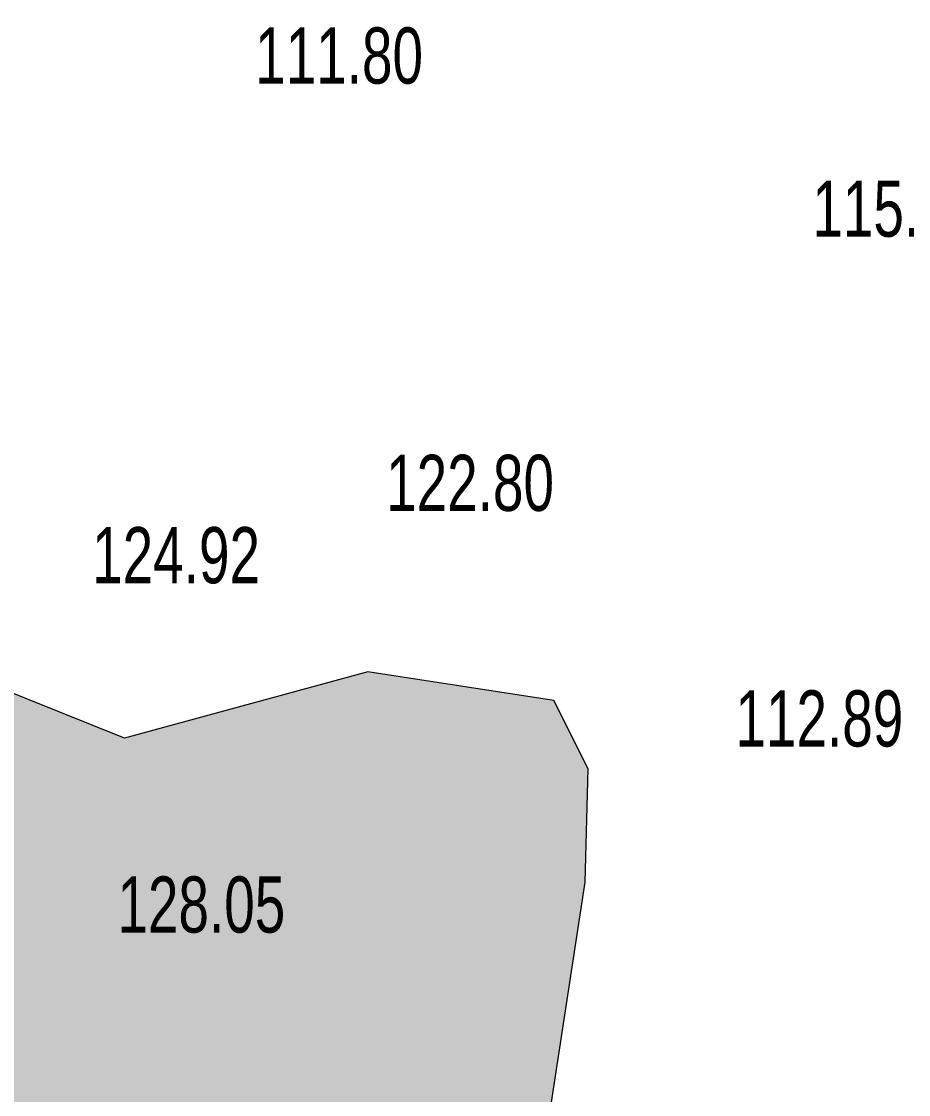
# Model space of a CAD drawing. Header units: metres. Extents: x 431006 to 434411, y 2469261 to 2473208.
# Drawn here: x 431866.4 to 431929.6, y 2472727.6 to 2472804.1 of the extents above; entities that cross this region are included whole.
import ezdxf

# ---------------------------------------------------------------- set-up
doc = ezdxf.new("R2010")
doc.units = ezdxf.units.M
doc.header["$MEASUREMENT"] = 0
for name, color, linetype, lineweight in [('CAO DO', 8, 'Continuous', 18), ('ranh gioi thuc vat-ks', 8, 'RAO_T_VAT', 18), ('thuc vat-ks', 8, 'Continuous', 18)]:
    doc.layers.add(name, color=color, linetype=linetype, lineweight=lineweight)
doc.styles.get("Standard").update_dxf_attribs({"font": 'arial.ttf'})
doc.linetypes.add('RAO_T_VAT', pattern='A,0,[133,ltypeshp.shx,S=0.34,R=0,X=-0.17,Y=0],-2,[133,ltypeshp.shx,S=0.08,R=0,X=0,Y=0],-1.5,[133,ltypeshp.shx,S=0.08,R=0,X=0,Y=0],-1.5,[133,ltypeshp.shx,S=0.08,R=0,X=0,Y=0],-2', length=7)

msp = doc.modelspace()

# ---------------------------------------------------------------- hatches: boundary and pattern name
at = {"layer": 'thuc vat-ks'}
h = msp.add_hatch(dxfattribs=at)
h.set_pattern_fill('217B', color=9, scale=20, style=0, pattern_type=2)
h.set_pattern_definition([(0, (14.8, 7.6), (0, 20), [0, -20]), (0, (14.76, 7.848), (0, 20), [0, -20]), (0, (14.648, 8.07), (0, 20), [0, -20]), (0, (14.47, 8.248), (0, 20), [0, -20]), (0, (14.248, 8.36), (0, 20), [0, -20]), (0, (14, 8.4), (0, 20), [0, -20]), (0, (13.752, 8.36), (0, 20), [0, -20]), (0, (13.53, 8.248), (0, 20), [0, -20]), (0, (13.352, 8.07), (0, 20), [0, -20]), (0, (13.24, 7.848), (0, 20), [0, -20]), (0, (13.2, 7.6), (0, 20), [0, -20]), (0, (13.24, 7.352), (0, 20), [0, -20]), (0, (13.352, 7.13), (0, 20), [0, -20]), (0, (13.53, 6.952), (0, 20), [0, -20]), (0, (13.752, 6.84), (0, 20), [0, -20]), (0, (14, 6.8), (0, 20), [0, -20]), (0, (14.248, 6.84), (0, 20), [0, -20]), (0, (14.47, 6.952), (0, 20), [0, -20]), (0, (14.648, 7.13), (0, 20), [0, -20]), (0, (14.76, 7.352), (0, 20), [0, -20]), (0, (6.76, 15.352), (0, 20), [0, -20]), (0, (6.648, 15.13), (0, 20), [0, -20]), (0, (6.47, 14.952), (0, 20), [0, -20]), (0, (6.248, 14.84), (0, 20), [0, -20]), (0, (6, 14.8), (0, 20), [0, -20]), (0, (5.752, 14.84), (0, 20), [0, -20]), (0, (5.53, 14.952), (0, 20), [0, -20]), (0, (5.352, 15.13), (0, 20), [0, -20]), (0, (5.24, 15.352), (0, 20), [0, -20]), (0, (5.2, 15.6), (0, 20), [0, -20]), (0, (5.24, 15.848), (0, 20), [0, -20]), (0, (5.352, 16.07), (0, 20), [0, -20]), (0, (5.53, 16.248), (0, 20), [0, -20]), (0, (5.752, 16.36), (0, 20), [0, -20]), (0, (6, 16.4), (0, 20), [0, -20]), (0, (6.248, 16.36), (0, 20), [0, -20]), (0, (6.47, 16.248), (0, 20), [0, -20]), (0, (6.648, 16.07), (0, 20), [0, -20]), (0, (6.76, 15.848), (0, 20), [0, -20]), (0, (6.8, 15.6), (0, 20), [0, -20]), (0, (14, 4), (0, 20), [1.086, -18.914]), (0, (6, 12), (0, 20), [1.086, -18.914]), (90, (14, 4), (-20, 1e-15), [2.8, -17.2]), (90, (6, 12), (-20, 1e-15), [2.8, -17.2])])
h.paths.add_polyline_path([(431786.655, 2472572.027), (431793.725, 2472537.684), (431816.863, 2472502.7), (431831.966, 2472498.848), (431844.499, 2472502.058), (431850.283, 2472512.008), (431849.641, 2472537.363), (431861.531, 2472554.695), (431869.243, 2472558.547), (431877.92, 2472555.337), (431878.884, 2472549.56), (431882.74, 2472538.326), (431890.131, 2472536.08), (431906.52, 2472546.992), (431923.231, 2472572.99), (431925.48, 2472583.26), (431915.197, 2472595.457), (431904.686, 2472603.54), (431901.36, 2472607.335), (431900.114, 2472630.447), (431885.34, 2472634.892), (431864.157, 2472635.781), (431852.693, 2472649.403), (431847.521, 2472665.554), (431849.908, 2472674.95), (431857.631, 2472678.316), (431877.85, 2472681.261), (431893.978, 2472693.533), (431902.513, 2472716.191), (431906.566, 2472742.744), (431906.79, 2472750.82), (431904.335, 2472755.678), (431891.086, 2472757.726), (431873.736, 2472753), (431860.014, 2472758.513), (431852.758, 2472767.965), (431832.467, 2472794.188), (431813.796, 2472803.008), (431795.629, 2472804.268), (431780.387, 2472798.063), (431770.11, 2472802.487), (431764.795, 2472809.212), (431762.846, 2472818.767), (431769.876, 2472839.379), (431763.507, 2472852.896), (431755.546, 2472862.835), (431738.43, 2472862.636), (431721.114, 2472850.312), (431714.945, 2472836.397), (431715.314, 2472796.116), (431715.491, 2472772.411), (431708.666, 2472739.186), (431714.143, 2472719.984), (431732.654, 2472710.384), (431760.421, 2472721.762), (431777.865, 2472731.362), (431798.868, 2472727.806), (431825.211, 2472713.229), (431834.111, 2472701.851), (431835.299, 2472687.844), (431827.998, 2472678.87), (431808.342, 2472668.492), (431781.947, 2472641.229), (431774.926, 2472626.925), (431771.669, 2472604.711)])

# ---------------------------------------------------------------- linework, layer by layer
at = {"layer": 'ranh gioi thuc vat-ks', "color": 9, "lineweight": 0, "ltscale": 3}
msp.add_lwpolyline([(431857.631, 2472678.316), (431877.85, 2472681.261), (431893.978, 2472693.533), (431902.513, 2472716.191), (431906.566, 2472742.744), (431906.79, 2472750.82), (431904.335, 2472755.678), (431891.086, 2472757.726), (431873.736, 2472753), (431860.014, 2472758.513)], dxfattribs=at)

# ---------------------------------------------------------------- texts
at = {"layer": 'CAO DO', "color": 9, "lineweight": 0, "width": 0.7}
for s, p in [('111.80', (431883.052, 2472799.623, 111.804)), ('115.35', (431922.754, 2472788.717, 115.348)), ('122.80', (431892.384, 2472769.181, 122.798)), ('124.92', (431871.439, 2472764.03, 124.92)), ('112.89', (431917.272, 2472752.399, 112.888)), ('128.05', (431873.237, 2472739.142, 128.051))]:
    msp.add_text(s, height=4, dxfattribs=at).set_placement(p)

doc.saveas('drawing.dxf')
